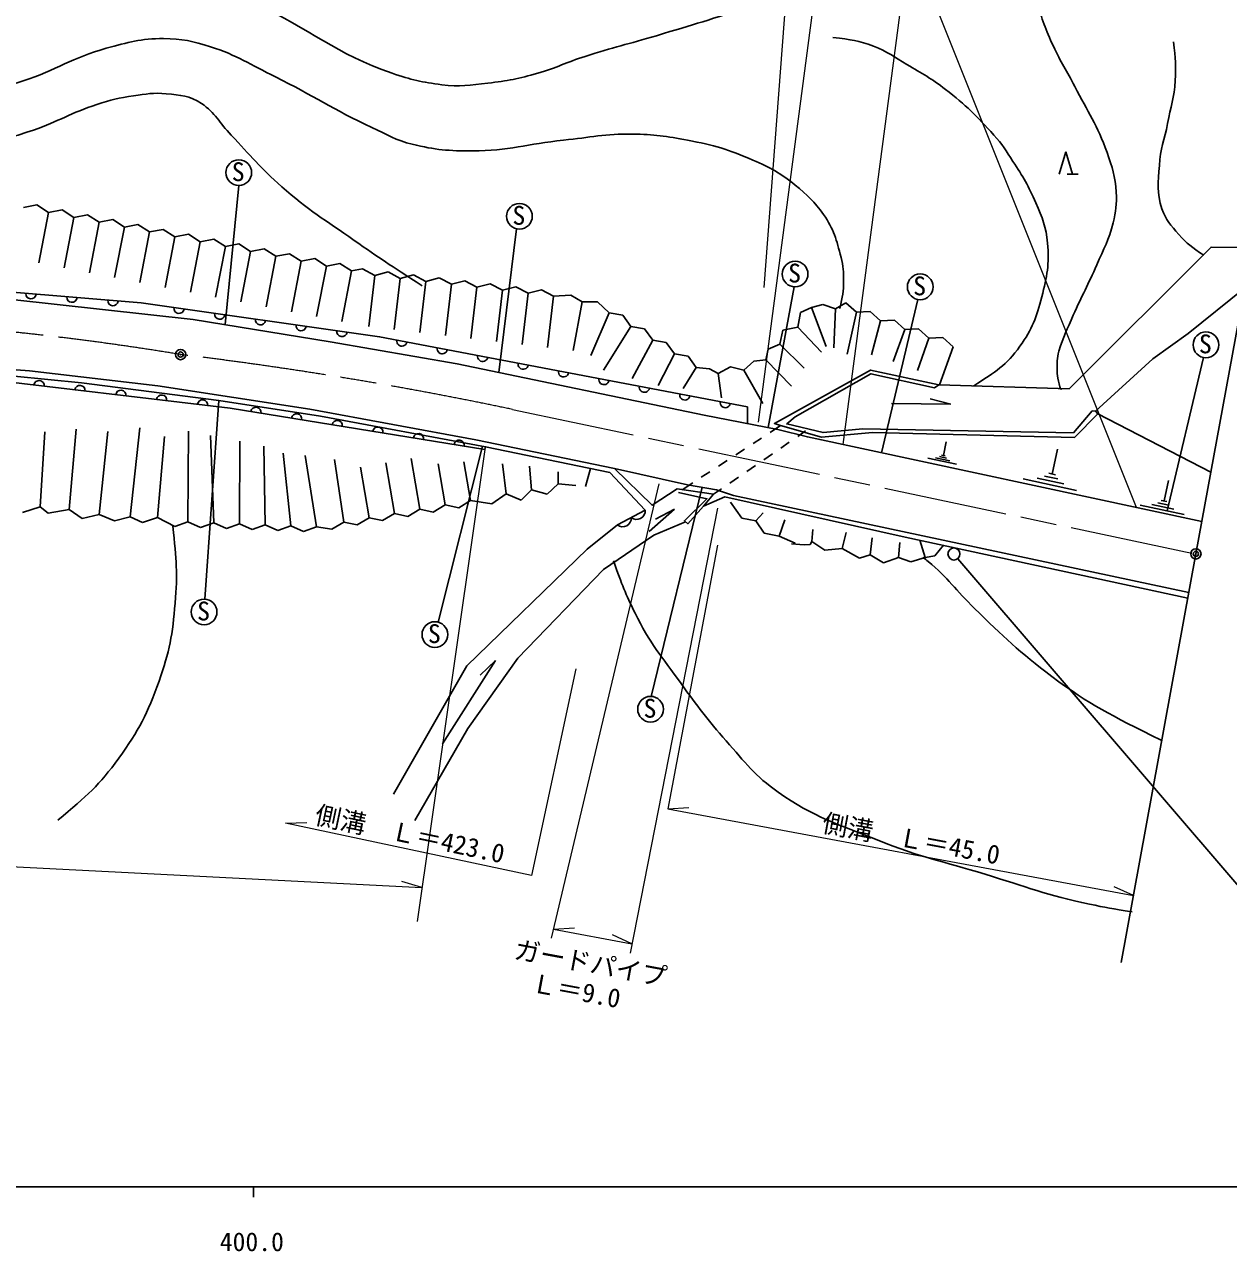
# Model space of a CAD drawing. Units: millimetres, scale not verified. Extents: x 40000 to 680000, y 20000 to 380000.
# Drawn here: x 445752 to 562770, y 198715 to 317992 of the extents above; entities that cross this region are included whole.
import ezdxf
from ezdxf.enums import TextEntityAlignment as Align

# ---------------------------------------------------------------- set-up
doc = ezdxf.new("R2010")
doc.units = ezdxf.units.MM
doc.header["$LTSCALE"] = 1000
doc.header["$PDMODE"] = 32
doc.header["$PDSIZE"] = 500
doc.linetypes.add('CHAIN', pattern=[18.5, 12, -1.5, 3.5, -1.5])
for name, color, linetype, lineweight in [('M-BGD', 7, 'Continuous', 25), ('M-BMK', 2, 'CHAIN', 13), ('M-BMK-SRVR', 3, 'Continuous', 25), ('M-STR-HTXT', 7, 'Continuous', 13), ('M-STR-STR1', 1, 'Continuous', 25), ('M-STR-STRC', 7, 'Continuous', 25), ('M-TTL-BAND', 7, 'Continuous', 25)]:
    doc.layers.add(name, color=color, linetype=linetype, lineweight=lineweight)
doc.layers.add('M-OTRS', color=6, linetype='Continuous')
doc.styles.add('ＭＳ ゴシック', font='')
doc.styles.get('ＭＳ ゴシック').set_extended_font_data('MS Gothic')

msp = doc.modelspace()

# ---------------------------------------------------------------- linework, layer by layer
at = {"layer": 'M-BGD'}
for p, q in [((546328, 303442), (546977, 305605)), ((546977, 305605), (547626, 303442)), ((548166, 303442), (547085, 303442)), ((466574, 302342), (465258, 288819)), ((445635, 300195), (446957, 300449)), ((446957, 300449), (448090, 299721)), ((447142, 294812), (448090, 299721)), ((448090, 299721), (449412, 299975)), ((449412, 299975), (450544, 299248)), ((450544, 299248), (451866, 299502)), ((451866, 299502), (452999, 298774)), ((449597, 294338), (450544, 299248)), ((452052, 293864), (452999, 298774)), ((452999, 298774), (454321, 299028)), ((454321, 299028), (455454, 298300)), ((454506, 293391), (455454, 298300)), ((455454, 298300), (456776, 298554)), ((456776, 298554), (457908, 297826)), ((456961, 292917), (457908, 297826)), ((457908, 297826), (459230, 298080)), ((459230, 298080), (460363, 297353)), ((459416, 292443), (460363, 297353)), ((460363, 297353), (461685, 297607)), ((461685, 297607), (462818, 296879)), ((462818, 296879), (464140, 297133)), ((464140, 297133), (465273, 296405)), ((493582, 298129), (491855, 284152)), ((461870, 291970), (462818, 296879)), ((464325, 291496), (465273, 296405)), ((465273, 296405), (466595, 296659)), ((466595, 296659), (467727, 295932)), ((466780, 291022), (467727, 295932)), ((467727, 295932), (469049, 296186)), ((469049, 296186), (470182, 295458)), ((469235, 290548), (470182, 295458)), ((470182, 295458), (471504, 295712)), ((471504, 295712), (472637, 294984)), ((471689, 290075), (472637, 294984)), ((472637, 294984), (473959, 295238)), ((473959, 295238), (475091, 294510)), ((475091, 294510), (476413, 294764)), ((476413, 294764), (477546, 294037)), ((474144, 289601), (475091, 294510)), ((477546, 294037), (476599, 289127)), ((477546, 294037), (478607, 294248)), ((478607, 294248), (479790, 293606)), ((479210, 288640), (479790, 293606)), ((479790, 293606), (481090, 293958)), ((481090, 293958), (482273, 293316)), ((482273, 293316), (483573, 293668)), ((483573, 293668), (484757, 293026)), ((481693, 288350), (482273, 293316)), ((484176, 288060), (484757, 293026)), ((484757, 293026), (486056, 293377)), ((486056, 293377), (487240, 292736)), ((486659, 287769), (487240, 292736)), ((487240, 292736), (488539, 293087)), ((488539, 293087), (489723, 292445)), ((489142, 287479), (489723, 292445)), ((489723, 292445), (491022, 292797)), ((491022, 292797), (492206, 292155)), ((492206, 292155), (493505, 292507)), ((493505, 292507), (494689, 291865)), ((520567, 292489), (518023, 278812)), ((491625, 287189), (492206, 292155)), ((494108, 286899), (494689, 291865)), ((494689, 291865), (495988, 292216)), ((495988, 292216), (497172, 291575)), ((496592, 286609), (497172, 291575)), ((497172, 291575), (498852, 291695)), ((498852, 291695), (499960, 291022)), ((499960, 291022), (501436, 291045)), ((501436, 291045), (502566, 289964)), ((532575, 291264), (529048, 276353)), ((499960, 291022), (499075, 286318)), ((500789, 285811), (502566, 289964)), ((502566, 289964), (503891, 289725)), ((520923, 288583), (521169, 289982)), ((521169, 289982), (522238, 290475)), ((522238, 290475), (523331, 290775)), ((522238, 290475), (523656, 286691)), ((523331, 290775), (524569, 290367)), ((524400, 286559), (524569, 290367)), ((524569, 290367), (525595, 290928)), ((525595, 290928), (526603, 290035)), ((525713, 285938), (526603, 290035)), ((526603, 290035), (527948, 290084)), ((527948, 290084), (528956, 289192)), ((503891, 289725), (504685, 288639)), ((528073, 285866), (528956, 289192)), ((528956, 289192), (530302, 289240)), ((530302, 289240), (531310, 288348)), ((502036, 284399), (504685, 288639)), ((504685, 288639), (506010, 288400)), ((506010, 288400), (506805, 287314)), ((519176, 286925), (519444, 288288)), ((519444, 288288), (520923, 288583)), ((523211, 286151), (520923, 288583)), ((530191, 285226), (531310, 288348)), ((531310, 288348), (532655, 288397)), ((532537, 284364), (533663, 287504)), ((532655, 288397), (533663, 287504)), ((533663, 287504), (535008, 287553)), ((535008, 287553), (536016, 286661)), ((504825, 283595), (506805, 287314)), ((506805, 287314), (508130, 287075)), ((508130, 287075), (508925, 285989)), ((517803, 285408), (518040, 286425)), ((518040, 286425), (519176, 286925)), ((521536, 284583), (519176, 286925)), ((536016, 286661), (534694, 282971)), ((507329, 282892), (508925, 285989)), ((508925, 285989), (510250, 285750)), ((510250, 285750), (511045, 284664)), ((515661, 284388), (516641, 285251)), ((516641, 285251), (517803, 285408)), ((520299, 282837), (517803, 285408)), ((560348, 285626), (556821, 270714)), ((511045, 284664), (509762, 282610)), ((511045, 284664), (512339, 284511)), ((512339, 284511), (513183, 284053)), ((513183, 284053), (514355, 284716)), ((513502, 281697), (513183, 284053)), ((514355, 284716), (515661, 284388)), ((517502, 281149), (515661, 284388)), ((534196, 282678), (534629, 282973)), ((535787, 281097), (533793, 281618)), ((463276, 262132), (464628, 281452)), ((516021, 280828), (516035, 279196)), ((530011, 281158), (535787, 281097)), ((550065, 280157), (561059, 274478)), ((447728, 278386), (447268, 271089)), ((450755, 278659), (450082, 270852)), ((453841, 278416), (452995, 270363)), ((456958, 278776), (456021, 270146)), ((459355, 277947), (458688, 270056)), ((461679, 278460), (461639, 269638)), ((463841, 278028), (464138, 269543)), ((466679, 277487), (466636, 269447)), ((469003, 277001), (469134, 269351)), ((485962, 259892), (490279, 276996)), ((535066, 276104), (535347, 277412)), ((470895, 276325), (471632, 269256)), ((473030, 276082), (474130, 269160)), ((475867, 275704), (476775, 269629)), ((483336, 275809), (484169, 270879)), ((536348, 275242), (533544, 275844)), ((535687, 275579), (534285, 275880)), ((535377, 275841), (534676, 275992)), ((535242, 276066), (534891, 276141)), ((545624, 274296), (546144, 276715)), ((478406, 274976), (479240, 270046)), ((480871, 275392), (481705, 270463)), ((485959, 275289), (486634, 271296)), ((488462, 275484), (489099, 271713)), ((492199, 275279), (492578, 272360)), ((494848, 275063), (495037, 272766)), ((497631, 274522), (497631, 273333)), ((500746, 274825), (500275, 273097)), ((545948, 274226), (545300, 274366)), ((497631, 273333), (496550, 272333)), ((499347, 273180), (497631, 273333)), ((547993, 272703), (542810, 273816)), ((546772, 273326), (544180, 273883)), ((546198, 273811), (544902, 274090)), ((556511, 271673), (556939, 273664)), ((492578, 272360), (491187, 271408)), ((494037, 271739), (492578, 272360)), ((495037, 272766), (494037, 271739)), ((496550, 272333), (495037, 272766)), ((506669, 252678), (511624, 273009)), ((447268, 271089), (445566, 270549)), ((448052, 270495), (447268, 271089)), ((450082, 270852), (448052, 270495)), ((451355, 269984), (450082, 270852)), ((484169, 270879), (483020, 270178)), ((485485, 270595), (484169, 270879)), ((486634, 271296), (485485, 270595)), ((487950, 271012), (486634, 271296)), ((489099, 271713), (487950, 271012)), ((491187, 271408), (489099, 271713)), ((503377, 269349), (506080, 270781)), ((506479, 268693), (508911, 270882)), ((508911, 270882), (507090, 269916)), ((515462, 270006), (514376, 271552)), ((558461, 270361), (554195, 271278)), ((557455, 270875), (555322, 271333)), ((556983, 271274), (555917, 271503)), ((556778, 271616), (556244, 271730)), ((452995, 270363), (451355, 269984)), ((454506, 269737), (452995, 270363)), ((456021, 270146), (454506, 269737)), ((457227, 269584), (456021, 270146)), ((458688, 270056), (457227, 269584)), ((460371, 269187), (458688, 270056)), ((461639, 269638), (460371, 269187)), ((462869, 269091), (461639, 269638)), ((476775, 269629), (475625, 268927)), ((478090, 269344), (476775, 269629)), ((479240, 270046), (478090, 269344)), ((480555, 269761), (479240, 270046)), ((481705, 270463), (480555, 269761)), ((483020, 270178), (481705, 270463)), ((516825, 269740), (515462, 270006)), ((517546, 270533), (516825, 269740)), ((517654, 268551), (516825, 269740)), ((519654, 269830), (519095, 268245)), ((464138, 269543), (462869, 269091)), ((465367, 268995), (464138, 269543)), ((466636, 269447), (465367, 268995)), ((467866, 268900), (466636, 269447)), ((469134, 269351), (467866, 268900)), ((470364, 268804), (469134, 269351)), ((471632, 269256), (470364, 268804)), ((472862, 268708), (471632, 269256)), ((474130, 269160), (472862, 268708)), ((475625, 268927), (474130, 269160)), ((519095, 268245), (517654, 268551)), ((522368, 268896), (522284, 267719)), ((525233, 267040), (525605, 268602)), ((520663, 267560), (519095, 268245)), ((521545, 267398), (520299, 267519)), ((522117, 267442), (521545, 267398)), ((522284, 267719), (522117, 267442)), ((523527, 266878), (522284, 267719)), ((528139, 268103), (527935, 266440)), ((530842, 267653), (530698, 266164)), ((532771, 267861), (533292, 266188)), ((535057, 267368), (534246, 266332)), ((525233, 267040), (523527, 266878)), ((526902, 266104), (525233, 267040)), ((527935, 266440), (526902, 266104)), ((529256, 265659), (527935, 266440)), ((530698, 266164), (529256, 265659)), ((531911, 265743), (530698, 266164)), ((533292, 266188), (531911, 265743)), ((534246, 266332), (533292, 266188)), ((486391, 248057), (491521, 256167)), ((491521, 256167), (490029, 254744))]:
    msp.add_line(p, q, dxfattribs=at)
for points in [[(336399, 305689), (336888, 305536), (366987, 299070), (375318, 297549), (385959, 296820), (411720, 294712), (457101, 290922), (480268, 287638), (516021, 280828)], [(336312, 305045), (361622, 299400), (364581, 298630), (370216, 297576), (374675, 296887), (384972, 296157), (394173, 295387), (408010, 294319), (423522, 293184), (440088, 291752), (462127, 289333), (475464, 287144), (487787, 284996), (511825, 280010), (518960, 278631), (521838, 277902), (560179, 269663)], [(306723, 303863), (373019, 289914), (413090, 286813), (446229, 284320), (458694, 282861), (473469, 280591), (489603, 277631), (503102, 274834)], [(506080, 270781), (502648, 274430), (490568, 276943), (474519, 279911), (464628, 281452), (451292, 283154), (441441, 284127), (435199, 284654), (424173, 285546), (412822, 286235), (401350, 287167), (383919, 288424), (372366, 289316), (335599, 297018), (313835, 301575)], [(490568, 276943), (490507, 276684), (465731, 280696), (440520, 283669), (400510, 286496), (372377, 288321), (339826, 295306), (335454, 296111)], [(519241, 278997), (518631, 279217), (527981, 284406), (534629, 282973), (547277, 282568), (561086, 296351), (563924, 296310), (565103, 296600)], [(564330, 292370), (558857, 287959), (555411, 285487), (549858, 280420)], [(549858, 280420), (549524, 280429), (547705, 278303), (527238, 278699), (523373, 278321), (519833, 279158), (520671, 279861), (528022, 284050), (534196, 282678)], [(519241, 278997), (523216, 277884), (528161, 278319), (547795, 277833), (550065, 280157), (549858, 280420)], [(503102, 274834), (506750, 271267), (509183, 272848)], [(503102, 274834), (510206, 273254), (513016, 272768), (514677, 272206), (558920, 262778)], [(509183, 272848), (512728, 272322), (511755, 271160)], [(513809, 272078), (511755, 271160), (510215, 269457), (509890, 269754), (512079, 271889), (509323, 272484)], [(558822, 262240), (531340, 268170), (513809, 272078)], [(483688, 240611), (487620, 247422), (488836, 249570), (493700, 256380), (502011, 265015), (506915, 268339), (509997, 269656)], [(481620, 243165), (488755, 255651), (500430, 267001), (503377, 269349)]]:
    msp.add_lwpolyline(points, dxfattribs=at)
for centre in [(466574, 303592), (493855, 299349), (520652, 293737), (532808, 292492), (560582, 286854), (463207, 260884), (485638, 258685), (506600, 251430)]:
    msp.add_circle(centre, 1250, dxfattribs=at)
for centre, radius, start, end in [((446369, 291818), 500, 175.22577, 355.22577), ((450355, 291485), 500, 175.22577, 355.22577), ((454341, 291152), 500, 175.22577, 355.22577), ((460764, 290403), 500, 171.93307, 351.93307), ((464724, 289841), 500, 171.93307, 351.93307), ((468684, 289280), 500, 171.93307, 351.93307), ((472645, 288719), 500, 171.93307, 351.93307), ((476605, 288157), 500, 171.93307, 351.93307), ((482427, 287227), 500, 169.2157, 349.2157), ((486357, 286478), 500, 169.2157, 349.2157), ((490286, 285730), 500, 169.2157, 349.2157), ((494215, 284981), 500, 169.2157, 349.2157), ((498145, 284233), 500, 169.2157, 349.2157), ((447167, 282885), 500, 353.27502, 173.27502), ((451139, 282417), 500, 353.27502, 173.27502), ((502074, 283485), 500, 169.2157, 349.2157), ((506003, 282736), 500, 169.2157, 349.2157), ((455112, 281948), 500, 353.27502, 173.27502), ((459084, 281480), 500, 353.27502, 173.27502), ((463057, 281012), 500, 353.27502, 173.27502), ((509933, 281988), 500, 169.2157, 349.2157), ((468248, 280289), 500, 350.80086, 170.80086), ((513862, 281239), 500, 169.2157, 349.2157), ((472196, 279649), 500, 350.80086, 170.80086), ((476145, 279010), 500, 350.80086, 170.80086), ((480093, 278370), 500, 350.80086, 170.80086), ((484042, 277731), 500, 350.80086, 170.80086), ((487990, 277091), 500, 350.80086, 170.80086), ((505247, 270719), 835, 231.56212, 4.28506), ((503896, 270003), 835, 231.56212, 4.28506)]:
    msp.add_arc(centre, radius, start, end, dxfattribs=at)
for points, knots in [([(393309, 331879), (394120, 330228), (394334, 329605), (394798, 328081), (395632, 325336), (395144, 323612), (395617, 320783), (395946, 318819), (395724, 317550), (396660, 315793), (397576, 314073), (398779, 313418), (400607, 312740), (401961, 312238), (402812, 312138), (404256, 312144), (408427, 312163), (410707, 313007), (414831, 313633), (418821, 314240), (421055, 314589), (425033, 315272), (427918, 315767), (429518, 316135), (432406, 316612), (435766, 317168), (437738, 316985), (441045, 317804), (442857, 318253), (443838, 318640), (445587, 319293), (448315, 320312), (449751, 321129), (452513, 322049), (454013, 322548), (454886, 322796), (456460, 322942), (459083, 323186), (460585, 322739), (463163, 322198), (465304, 321748), (466313, 320879), (468301, 319964), (473548, 317548), (476011, 315113), (481482, 313261), (483320, 312639), (484397, 312381), (486323, 312144), (488056, 311930), (489057, 312087), (490791, 312293), (492706, 312521), (493779, 312729), (495632, 313261), (497471, 313789), (498426, 314318), (500249, 314899), (502933, 315756), (504474, 316109), (507175, 316910), (510968, 318036), (512168, 318420), (516856, 319889)], [0, 0, 0, 0, 1, 1, 1, 2, 2, 2, 3, 3, 3, 4, 4, 4, 5, 5, 5, 6, 6, 6, 7, 7, 7, 8, 8, 8, 9, 9, 9, 10, 10, 10, 11, 11, 11, 12, 12, 12, 13, 13, 13, 14, 14, 14, 15, 15, 15, 16, 16, 16, 17, 17, 17, 18, 18, 18, 19, 19, 19, 20, 20, 20, 21, 21, 21, 21]), ([(543369, 325024), (543600, 322789), (543668, 322049), (544163, 320208), (544630, 318472), (545005, 317524), (545752, 315889), (546472, 314310), (547044, 313510), (547837, 311966), (549109, 309490), (550021, 308181), (550965, 305562), (551491, 304101), (551771, 303239), (551858, 301689), (551924, 300522), (551831, 299848), (551561, 298711), (551166, 297050), (550642, 296209), (549972, 294639), (549140, 292693), (548534, 291665), (547688, 289724), (547103, 288382), (546692, 287653), (546292, 286244), (546090, 285527), (546122, 285090), (546116, 284346), (546113, 283946), (546173, 283724), (546248, 283331), (546309, 283015), (546411, 282437), (546535, 282559), (546547, 282570), (546573, 282608), (546579, 282625)], [0, 0, 0, 0, 1, 1, 1, 2, 2, 2, 3, 3, 3, 4, 4, 4, 5, 5, 5, 6, 6, 6, 7, 7, 7, 8, 8, 8, 9, 9, 9, 10, 10, 10, 11, 11, 11, 12, 12, 12, 13, 13, 13, 13]), ([(400925, 300989), (402892, 302664), (403650, 303259), (405642, 304315), (407939, 305533), (409513, 305536), (411947, 306450), (414243, 307312), (415414, 308104), (417756, 308833), (420051, 309548), (421428, 309625), (423813, 309925), (429016, 310580), (432033, 309881), (437218, 310670), (440534, 311175), (442418, 311469), (445608, 312507), (448837, 313558), (450423, 314795), (453701, 315685), (455827, 316262), (457058, 316635), (459261, 316628), (461072, 316622), (462105, 316388), (463829, 315833), (466414, 315002), (467696, 314101), (470134, 312904), (473848, 311080), (475756, 309713), (479517, 307989), (481027, 307298), (481827, 306745), (483439, 306351), (485676, 305804), (486996, 305700), (489298, 305705), (492774, 305714), (494678, 306388), (498135, 306748), (500749, 307020), (502209, 307378), (504837, 307344), (506944, 307316), (508129, 307141), (510199, 306748), (512749, 306264), (514178, 305855), (516554, 304812), (518258, 304063), (519207, 303555), (520657, 302388), (521866, 301415), (522506, 300784), (523407, 299520), (524428, 298089), (524661, 297055), (525114, 295357), (525348, 294480), (525362, 293955), (525364, 293047), (525366, 292004), (525262, 291585), (525011, 290399)], [0, 0, 0, 0, 1, 1, 1, 2, 2, 2, 3, 3, 3, 4, 4, 4, 5, 5, 5, 6, 6, 6, 7, 7, 7, 8, 8, 8, 9, 9, 9, 10, 10, 10, 11, 11, 11, 12, 12, 12, 13, 13, 13, 14, 14, 14, 15, 15, 15, 16, 16, 16, 17, 17, 17, 18, 18, 18, 19, 19, 19, 20, 20, 20, 21, 21, 21, 22, 22, 22, 22]), ([(524326, 316741), (526124, 316516), (526802, 316448), (528276, 315880), (529622, 315362), (530282, 314856), (531519, 314115), (533017, 313219), (533886, 312750), (535271, 311688), (537273, 310151), (538267, 309115), (539971, 307253), (540804, 306342), (541149, 305726), (541824, 304693), (542810, 303185), (543327, 302304), (544053, 300655), (544693, 299201), (545036, 298331), (545189, 296749), (545386, 294705), (545121, 293514), (544626, 291520), (544133, 289531), (543694, 288392), (542508, 286721), (541171, 284836), (540147, 284243), (538007, 282881)], [0, 0, 0, 0, 1, 1, 1, 2, 2, 2, 3, 3, 3, 4, 4, 4, 5, 5, 5, 6, 6, 6, 7, 7, 7, 8, 8, 8, 9, 9, 9, 10, 10, 10, 10]), ([(560373, 295558), (559206, 296365), (558758, 296662), (557940, 297593), (557174, 298466), (556677, 298976), (556302, 300076), (555769, 301639), (555966, 302647), (556054, 304296), (556139, 305914), (556551, 306774), (556848, 308367), (557151, 309994), (557497, 310885), (557593, 312537), (557678, 314010), (557630, 314596), (557444, 316311)], [0, 0, 0, 0, 1, 1, 1, 2, 2, 2, 3, 3, 3, 4, 4, 4, 5, 5, 5, 6, 6, 6, 6]), ([(407197, 297857), (409151, 299620), (409777, 300189), (411616, 301432), (413422, 302652), (414451, 303370), (416481, 304163), (418204, 304835), (419313, 304732), (421148, 304957), (425273, 305462), (427631, 305169), (431773, 305503), (434164, 305696), (435492, 305924), (437880, 306148), (439488, 306299), (440410, 306215), (442000, 306496), (443839, 306821), (444850, 307133), (446617, 307737), (449071, 308576), (450306, 309425), (452774, 310220), (454139, 310659), (454927, 310868), (456348, 311064), (457580, 311233), (458289, 311392), (459526, 311262), (460906, 311117), (461800, 311094), (462952, 310319), (464318, 309400), (464694, 308431), (465831, 307241), (467725, 305257), (468692, 304044), (470746, 302226), (473311, 299956), (474991, 298979), (477796, 297013), (480338, 295232), (481196, 294669), (484399, 292595)], [0, 0, 0, 0, 1, 1, 1, 2, 2, 2, 3, 3, 3, 4, 4, 4, 5, 5, 5, 6, 6, 6, 7, 7, 7, 8, 8, 8, 9, 9, 9, 10, 10, 10, 11, 11, 11, 12, 12, 12, 13, 13, 13, 14, 14, 14, 15, 15, 15, 15]), ([(460166, 269232), (460519, 265847), (460632, 264663), (460389, 261748), (460138, 258729), (459847, 257004), (458825, 254152), (457713, 251047), (456855, 249335), (454916, 246668), (452974, 243997), (451880, 243073), (448995, 240635)], [0, 0, 0, 0, 1, 1, 1, 2, 2, 2, 3, 3, 3, 4, 4, 4, 4]), ([(556215, 248418), (551164, 250965), (549440, 251747), (545590, 254624), (542465, 256959), (540896, 258511), (538094, 261227), (536291, 262973), (535518, 264205), (533576, 265794), (533384, 265952), (533320, 266013), (533079, 266191)], [0, 0, 0, 0, 1, 1, 1, 2, 2, 2, 3, 3, 3, 4, 4, 4, 4]), ([(503005, 265844), (503825, 263459), (504148, 262700), (505090, 260780), (506499, 257912), (507683, 256515), (509559, 253929), (511188, 251681), (512112, 250421), (513953, 248343), (515794, 246265), (516746, 244952), (519017, 243354), (522474, 240920), (524854, 240251), (528772, 238662), (532703, 237068), (535067, 236621), (539124, 235385), (543061, 234186), (545219, 233300), (549252, 232481), (550874, 232151), (551442, 232023), (553422, 231736)], [0, 0, 0, 0, 1, 1, 1, 2, 2, 2, 3, 3, 3, 4, 4, 4, 5, 5, 5, 6, 6, 6, 7, 7, 7, 8, 8, 8, 8])]:
    msp.add_open_spline(points, degree=3, knots=knots, dxfattribs=at)
at = {"layer": 'M-BMK'}
msp.add_line((493184, 280575), (559606, 266530), dxfattribs=at)
for centre, radius, start, end in [((416757, 18760), 270777, 80.61206, 87.49475), ((415878, -86633), 375257, 78.11147, 83.1053)]:
    msp.add_arc(centre, radius, start, end, dxfattribs=at)
at = {"layer": 'M-BMK-SRVR'}
for p, q in [((566870, 306264), (559606, 266530)), ((559606, 266530), (552343, 226797))]:
    msp.add_line(p, q, dxfattribs=at)
for centre in [(460926, 285910), (559606, 266530)]:
    msp.add_circle(centre, 500, dxfattribs=at)
for p in [(460926, 285910), (559606, 266530)]:
    msp.add_point(p, dxfattribs=at)
at = {"layer": 'M-OTRS'}
msp.add_point((559606, 266530), dxfattribs=at)
msp.add_point((559606, 266530), dxfattribs=at)
at = {"layer": 'M-STR-HTXT'}
for p, q in [((517657, 292440), (520485, 329926)), ((517081, 279346), (523173, 325437)), ((525319, 277154), (531500, 323885)), ((490507, 276684), (483910, 230806)), ((507403, 273326), (496938, 229158)), ((513103, 270968), (504602, 227730)), ((513097, 267380), (508263, 241751)), ((499324, 255341), (495037, 235275)), ((335622, 241686), (484382, 234086)), ((508263, 241751), (510320, 241876)), ((508263, 241751), (553535, 233316)), ((471130, 240345), (473190, 240419)), ((495037, 235275), (471130, 240345)), ((484382, 234086), (482410, 234688)), ((553535, 233316), (551660, 234174)), ((497150, 230053), (499207, 230178)), ((497150, 230053), (504779, 228631)), ((504779, 228631), (502905, 229489))]:
    msp.add_line(p, q, dxfattribs=at)
at = {"layer": 'M-STR-STR1'}
for p, q in [((518235, 278341), (519241, 278997)), ((520906, 277955), (521673, 278483)), ((516559, 277250), (517397, 277795)), ((519259, 276821), (520083, 277388)), ((513208, 275066), (514045, 275612)), ((514883, 276158), (515721, 276704)), ((517612, 275686), (518436, 276253)), ((511532, 273974), (512370, 274520)), ((515965, 274552), (516789, 275119)), ((509688, 272773), (510694, 273429)), ((514318, 273417), (515142, 273984)), ((512728, 272322), (513495, 272850))]:
    msp.add_line(p, q, dxfattribs=at)
at = {"layer": 'M-STR-STRC', "lineweight": 13}
msp.add_line((553832, 271027), (526408, 339692), dxfattribs=at)
at = {"layer": 'M-STR-STRC'}
msp.add_line((536467, 266047), (564570, 233283), dxfattribs=at)
msp.add_circle((536089, 266522), 586, dxfattribs=at)
at = {"layer": 'M-TTL-BAND'}
for p, q in [((40000, 205000), (579000, 205000)), ((468000, 205000), (468000, 204000))]:
    msp.add_line(p, q, dxfattribs=at)

# ---------------------------------------------------------------- texts
at = {"layer": 'M-BGD', "style": 'ＭＳ ゴシック'}
for p in [(465895, 302218), (493176, 297975), (519973, 292363), (532130, 291119), (559903, 285480), (462528, 259510), (484960, 257311), (505921, 250056)]:
    msp.add_text('S', height=1833, dxfattribs=at).set_placement(p, align=Align.BOTTOM_LEFT)
at = {"layer": 'M-STR-HTXT', "style": 'ＭＳ ゴシック'}
for s, rotation, p in [('側溝\u3000Ｌ＝423.0', 348.028, (473740, 239791)), ('側溝\u3000Ｌ＝45.0', 349.446, (523067, 238993)), ('ガードパイプ', 349.446, (493139, 226684)), ('Ｌ＝9.0', 349.446, (494789, 223430))]:
    msp.add_text(s, height=1833, rotation=rotation, dxfattribs=at).set_placement(p, align=Align.BOTTOM_LEFT)
at = {"layer": 'M-TTL-BAND', "style": 'ＭＳ ゴシック'}
msp.add_text('400.0', height=1833, dxfattribs=at).set_placement((467844, 198195), align=Align.BOTTOM_CENTER)

doc.saveas('drawing.dxf')
